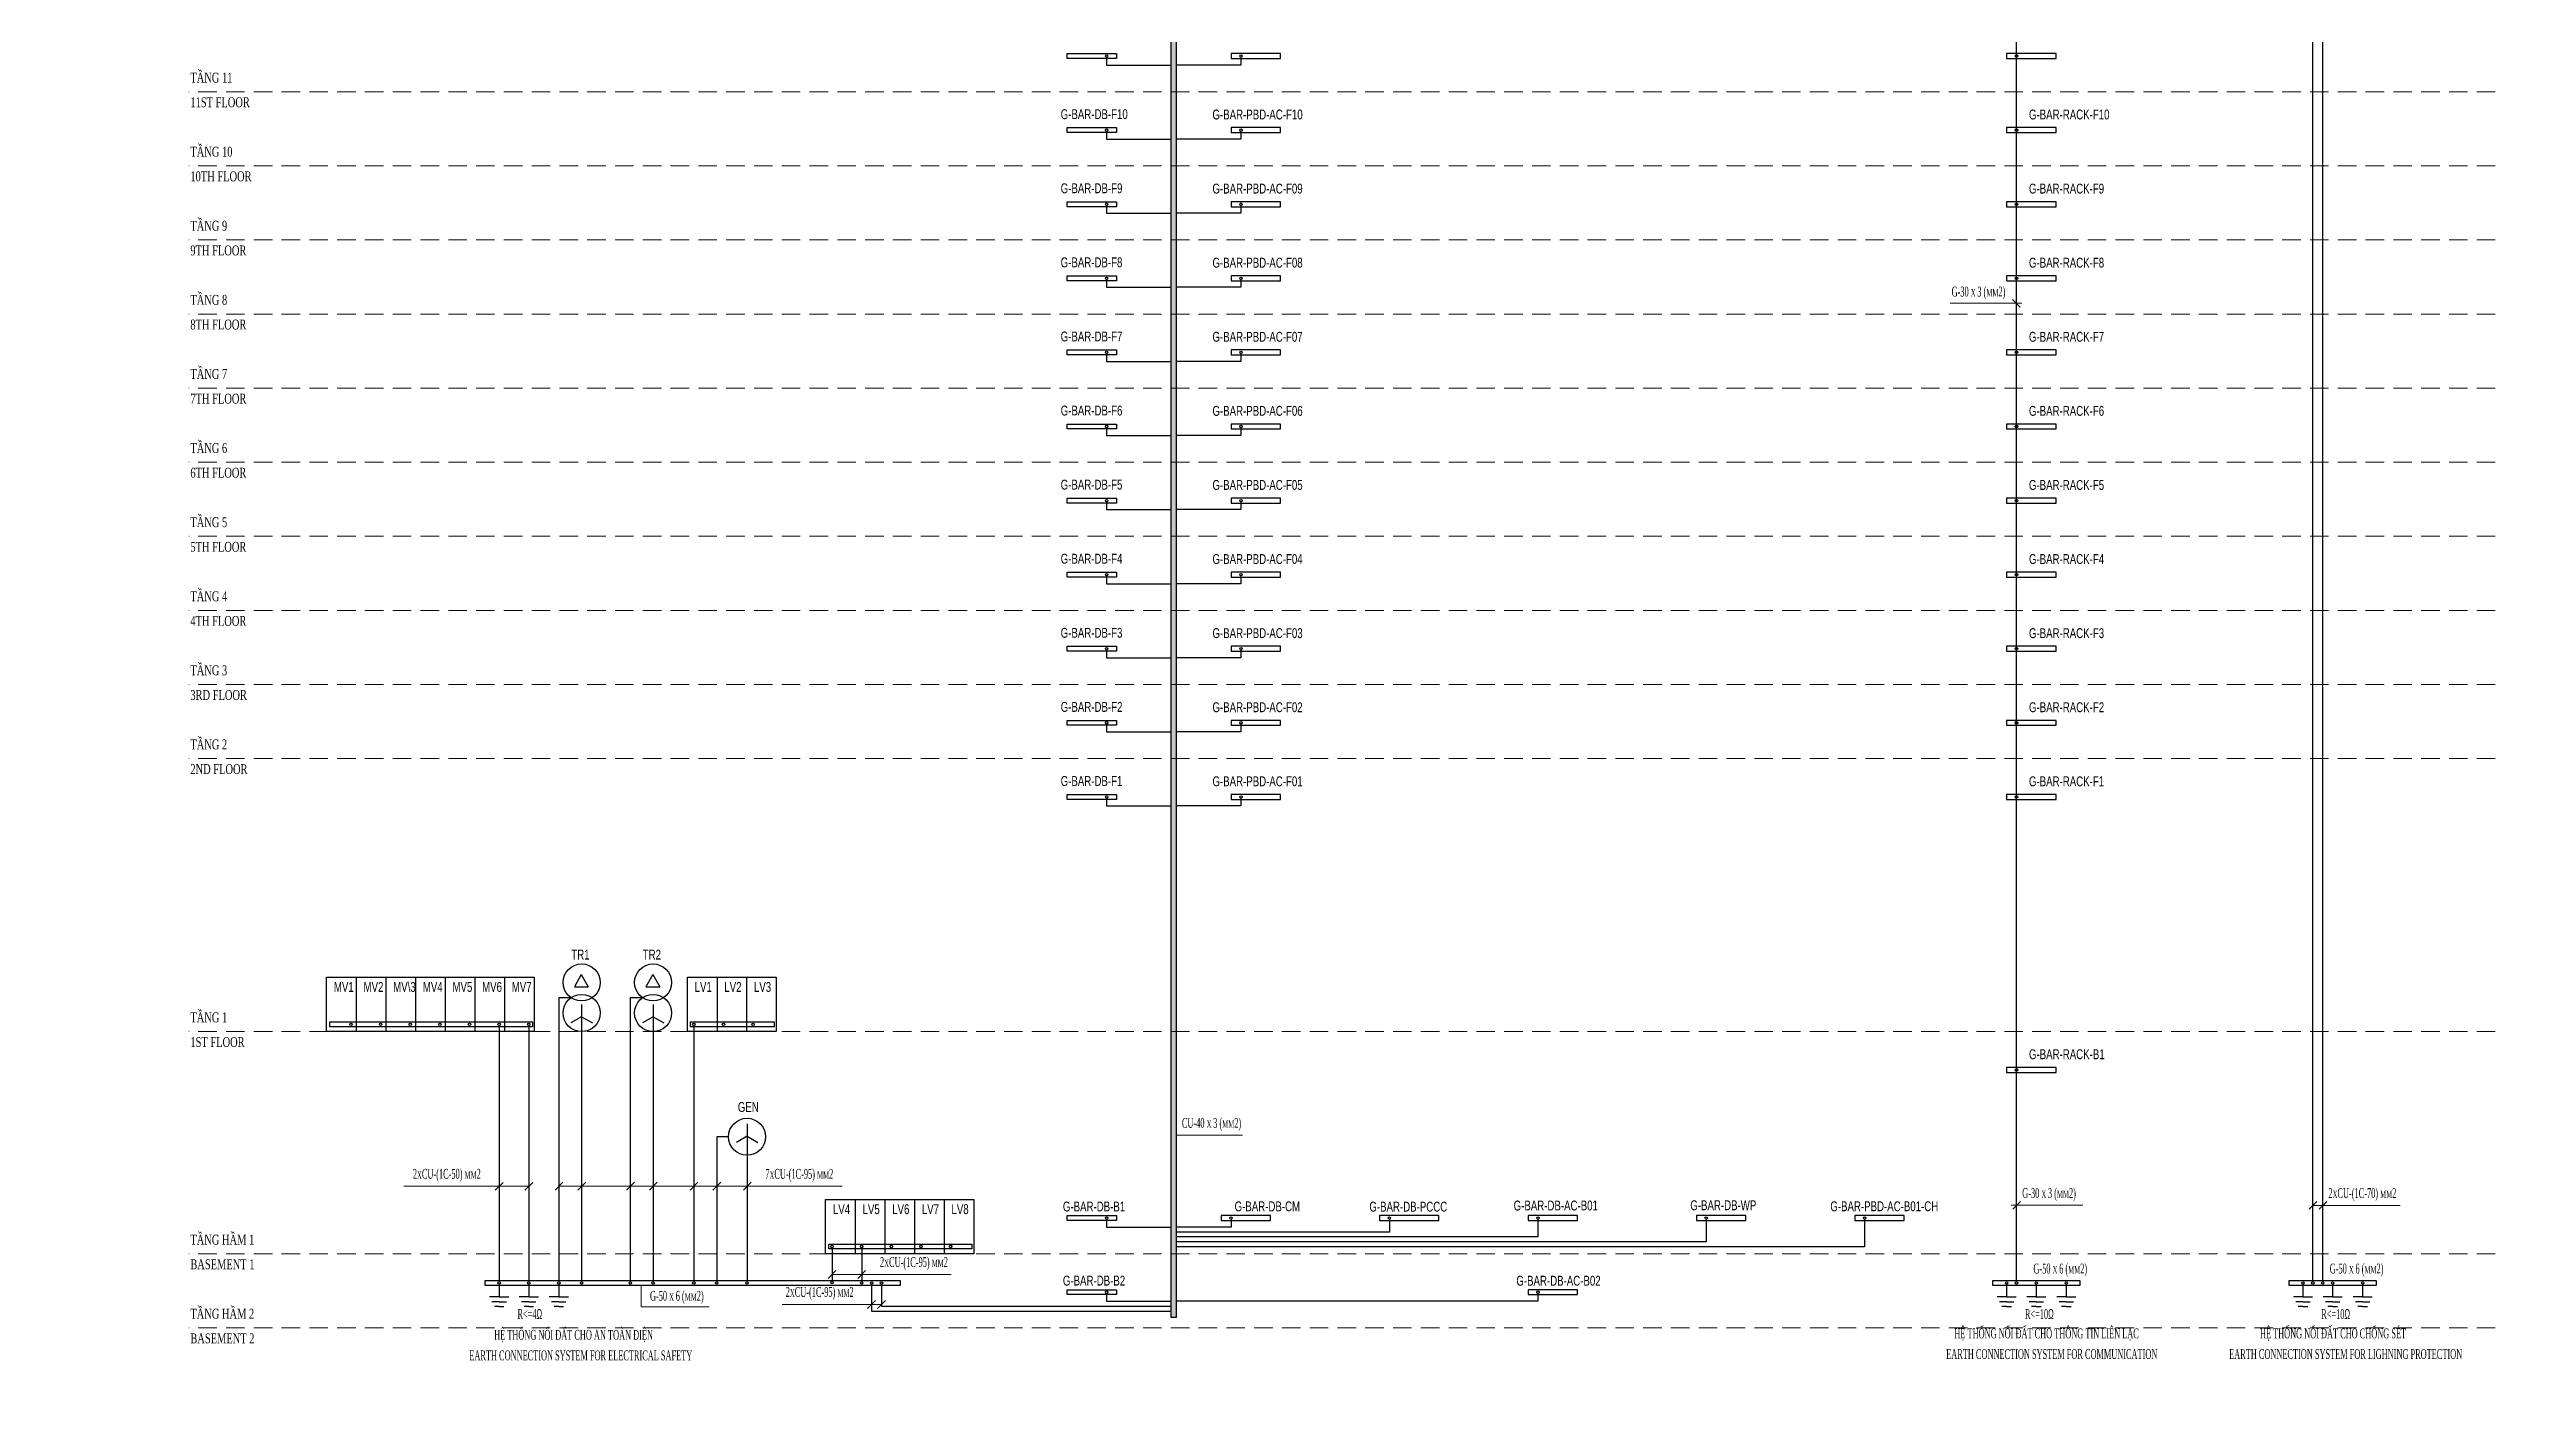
# Model space of a CAD drawing. Extents: x -5343388 to 7033982, y -486386 to 188356.
# Drawn here: x 1074117 to 1174399, y -278190 to -224137 of the extents above; entities that cross this region are included whole.
import ezdxf

# ---------------------------------------------------------------- set-up
doc = ezdxf.new("R2010")
doc.units = 0
doc.header["$MEASUREMENT"] = 0
doc.linetypes.add('DASHED', pattern=[0.75, 0.5, -0.25])
doc.layers.add('text', color=2, linetype='Continuous')
doc.layers.add('wire', color=3, linetype='Continuous')
doc.layers.add('Wire Hatch', color=7, linetype='Continuous', lineweight=15)
doc.styles.add('NKB1', font='vntimeh.shx', dxfattribs={"width": 0.7, "height": 400})
doc.styles.add('NKB2', font='', dxfattribs={"width": 0.7, "height": 400})
doc.styles.get('NKB2').set_extended_font_data('.VnArialH')

msp = doc.modelspace()

# ---------------------------------------------------------------- hatches: boundary and pattern name
at = {"layer": 'wire'}
msp.add_hatch(color=256, dxfattribs=at).paths.add_polyline_path([(1119731.81151, -178730.36265), (1119531.81151, -178730.36265), (1119531.81151, -275481.203), (1119731.81151, -275481.203)])

# ---------------------------------------------------------------- linework, layer by layer
for p, q in [((1153752.39162, -274030.32898), (1153752.39162, -179471.41516)), ((1085333.56022, -261698.38778), (1093733.56022, -261698.38778)), ((1095647.08161, -261588.27923), (1095367.57311, -262088.27923)), ((1095647.08161, -261588.27923), (1095926.59011, -262088.27923)), ((1098539.54161, -261588.27923), (1098260.03312, -262088.27923)), ((1098539.54161, -261588.27923), (1098819.05011, -262088.27923)), ((1099940.3227, -261698.38778), (1103540.3227, -261698.38778)), ((1095367.57311, -262088.27923), (1095926.59011, -262088.27923)), ((1098260.03312, -262088.27923), (1098819.05011, -262088.27923)), ((1095660.41965, -263302.62838), (1095227.40695, -263552.62838)), ((1095660.41965, -262802.62838), (1095660.41965, -263302.62838)), ((1095660.41965, -263302.62838), (1096093.43236, -263552.62838)), ((1098552.87966, -263302.62838), (1098119.86696, -263552.62838)), ((1098552.87966, -262802.62838), (1098552.87966, -263302.62838)), ((1098552.87966, -263302.62838), (1098985.89236, -263552.62838)), ((1102355.92688, -267639.9284), (1102355.92688, -268139.9284)), ((1102355.92688, -268139.9284), (1101922.91417, -268389.9284)), ((1102355.92688, -268139.9284), (1102788.93958, -268389.9284)), ((1105536.63823, -270698.38778), (1111536.63823, -270698.38778))]:
    msp.add_line(p, q, dxfattribs=at)
for points in [[(1165749.44401, -274030.32859), (1165749.44401, -173184.79615)], [(1166149.44401, -274030.32859), (1166149.44401, -176024.4515), (1165749.44401, -174825.37358)], [(1117312.67809, -224500.86547), (1115312.67809, -224500.86547), (1115312.67809, -224300.86547), (1117312.67809, -224300.86547), (1117312.67809, -224500.86547)], [(1116912.67809, -224450.86547), (1116912.67809, -224765.39719), (1119531.81151, -224765.39719)], [(1122350.94494, -224450.86547), (1122350.94494, -224765.39719), (1119731.81151, -224765.39719)], [(1121950.94494, -224500.86547), (1123950.94494, -224500.86547), (1123950.94494, -224300.86547), (1121950.94494, -224300.86547), (1121950.94494, -224500.86547)], [(1153352.39162, -224500.86547), (1155352.39162, -224500.86547), (1155352.39162, -224300.86547), (1153352.39162, -224300.86547), (1153352.39162, -224500.86547)], [(1117312.67809, -227500.86547), (1115312.67809, -227500.86547), (1115312.67809, -227300.86547), (1117312.67809, -227300.86547), (1117312.67809, -227500.86547)], [(1116912.67809, -227450.86547), (1116912.67809, -227765.39719), (1119531.81151, -227765.39719)], [(1122350.94494, -227450.86547), (1122350.94494, -227765.39719), (1119731.81151, -227765.39719)], [(1121950.94494, -227500.86547), (1123950.94494, -227500.86547), (1123950.94494, -227300.86547), (1121950.94494, -227300.86547), (1121950.94494, -227500.86547)], [(1153352.39162, -227500.86547), (1155352.39162, -227500.86547), (1155352.39162, -227300.86547), (1153352.39162, -227300.86547), (1153352.39162, -227500.86547)], [(1117312.67809, -230500.86547), (1115312.67809, -230500.86547), (1115312.67809, -230300.86547), (1117312.67809, -230300.86547), (1117312.67809, -230500.86547)], [(1116912.67809, -230450.86547), (1116912.67809, -230765.39719), (1119531.81151, -230765.39719)], [(1122350.94494, -230450.86547), (1122350.94494, -230765.39719), (1119731.81151, -230765.39719)], [(1121950.94494, -230500.86547), (1123950.94494, -230500.86547), (1123950.94494, -230300.86547), (1121950.94494, -230300.86547), (1121950.94494, -230500.86547)], [(1153352.39162, -230500.86547), (1155352.39162, -230500.86547), (1155352.39162, -230300.86547), (1153352.39162, -230300.86547), (1153352.39162, -230500.86547)], [(1117312.67809, -233500.86547), (1115312.67809, -233500.86547), (1115312.67809, -233300.86547), (1117312.67809, -233300.86547), (1117312.67809, -233500.86547)], [(1116912.67809, -233450.86547), (1116912.67809, -233765.39719), (1119531.81151, -233765.39719)], [(1122350.94494, -233450.86547), (1122350.94494, -233765.39719), (1119731.81151, -233765.39719)], [(1121950.94494, -233500.86547), (1123950.94494, -233500.86547), (1123950.94494, -233300.86547), (1121950.94494, -233300.86547), (1121950.94494, -233500.86547)], [(1153352.39162, -233500.86547), (1155352.39162, -233500.86547), (1155352.39162, -233300.86547), (1153352.39162, -233300.86547), (1153352.39162, -233500.86547)], [(1117312.67809, -236500.86547), (1115312.67809, -236500.86547), (1115312.67809, -236300.86547), (1117312.67809, -236300.86547), (1117312.67809, -236500.86547)], [(1116912.67809, -236450.86547), (1116912.67809, -236765.39719), (1119531.81151, -236765.39719)], [(1122350.94494, -236450.86547), (1122350.94494, -236765.39719), (1119731.81151, -236765.39719)], [(1121950.94494, -236500.86547), (1123950.94494, -236500.86547), (1123950.94494, -236300.86547), (1121950.94494, -236300.86547), (1121950.94494, -236500.86547)], [(1153352.39162, -236500.86547), (1155352.39162, -236500.86547), (1155352.39162, -236300.86547), (1153352.39162, -236300.86547), (1153352.39162, -236500.86547)], [(1117312.67809, -239500.86547), (1115312.67809, -239500.86547), (1115312.67809, -239300.86547), (1117312.67809, -239300.86547), (1117312.67809, -239500.86547)], [(1116912.67809, -239450.86547), (1116912.67809, -239765.39719), (1119531.81151, -239765.39719)], [(1122350.94494, -239450.86547), (1122350.94494, -239765.39719), (1119731.81151, -239765.39719)], [(1121950.94494, -239500.86547), (1123950.94494, -239500.86547), (1123950.94494, -239300.86547), (1121950.94494, -239300.86547), (1121950.94494, -239500.86547)], [(1153352.39162, -239500.86547), (1155352.39162, -239500.86547), (1155352.39162, -239300.86547), (1153352.39162, -239300.86547), (1153352.39162, -239500.86547)], [(1117312.67809, -242500.86547), (1115312.67809, -242500.86547), (1115312.67809, -242300.86547), (1117312.67809, -242300.86547), (1117312.67809, -242500.86547)], [(1116912.67809, -242450.86547), (1116912.67809, -242765.39719), (1119531.81151, -242765.39719)], [(1122350.94494, -242450.86547), (1122350.94494, -242765.39719), (1119731.81151, -242765.39719)], [(1121950.94494, -242500.86547), (1123950.94494, -242500.86547), (1123950.94494, -242300.86547), (1121950.94494, -242300.86547), (1121950.94494, -242500.86547)], [(1153352.39162, -242500.86547), (1155352.39162, -242500.86547), (1155352.39162, -242300.86547), (1153352.39162, -242300.86547), (1153352.39162, -242500.86547)], [(1117312.67809, -245500.86547), (1115312.67809, -245500.86547), (1115312.67809, -245300.86547), (1117312.67809, -245300.86547), (1117312.67809, -245500.86547)], [(1116912.67809, -245450.86547), (1116912.67809, -245765.39719), (1119531.81151, -245765.39719)], [(1122350.94494, -245450.86547), (1122350.94494, -245765.39719), (1119731.81151, -245765.39719)], [(1121950.94494, -245500.86547), (1123950.94494, -245500.86547), (1123950.94494, -245300.86547), (1121950.94494, -245300.86547), (1121950.94494, -245500.86547)], [(1153352.39162, -245500.86547), (1155352.39162, -245500.86547), (1155352.39162, -245300.86547), (1153352.39162, -245300.86547), (1153352.39162, -245500.86547)], [(1117312.67809, -248500.86547), (1115312.67809, -248500.86547), (1115312.67809, -248300.86547), (1117312.67809, -248300.86547), (1117312.67809, -248500.86547)], [(1116912.67809, -248450.86547), (1116912.67809, -248765.39719), (1119531.81151, -248765.39719)], [(1122350.94494, -248450.86547), (1122350.94494, -248765.39719), (1119731.81151, -248765.39719)], [(1121950.94494, -248500.86547), (1123950.94494, -248500.86547), (1123950.94494, -248300.86547), (1121950.94494, -248300.86547), (1121950.94494, -248500.86547)], [(1153352.39162, -248500.86547), (1155352.39162, -248500.86547), (1155352.39162, -248300.86547), (1153352.39162, -248300.86547), (1153352.39162, -248500.86547)], [(1117312.67809, -251500.86547), (1115312.67809, -251500.86547), (1115312.67809, -251300.86547), (1117312.67809, -251300.86547), (1117312.67809, -251500.86547)], [(1116912.67809, -251450.86547), (1116912.67809, -251765.39719), (1119531.81151, -251765.39719)], [(1122350.94494, -251450.86547), (1122350.94494, -251765.39719), (1119731.81151, -251765.39719)], [(1121950.94494, -251500.86547), (1123950.94494, -251500.86547), (1123950.94494, -251300.86547), (1121950.94494, -251300.86547), (1121950.94494, -251500.86547)], [(1153352.39162, -251500.86547), (1155352.39162, -251500.86547), (1155352.39162, -251300.86547), (1153352.39162, -251300.86547), (1153352.39162, -251500.86547)], [(1117312.67809, -254500.86547), (1115312.67809, -254500.86547), (1115312.67809, -254300.86547), (1117312.67809, -254300.86547), (1117312.67809, -254500.86547)], [(1116912.67809, -254450.86547), (1116912.67809, -254765.39719), (1119531.81151, -254765.39719)], [(1122350.94494, -254450.86547), (1122350.94494, -254765.39719), (1119731.81151, -254765.39719)], [(1121950.94494, -254500.86547), (1123950.94494, -254500.86547), (1123950.94494, -254300.86547), (1121950.94494, -254300.86547), (1121950.94494, -254500.86547)], [(1153352.39162, -254500.86547), (1155352.39162, -254500.86547), (1155352.39162, -254300.86547), (1153352.39162, -254300.86547), (1153352.39162, -254500.86547)], [(1086533.56022, -261698.38778), (1086533.56022, -263898.38778)], [(1087733.56022, -261698.38778), (1087733.56022, -263898.38778)], [(1088933.56022, -261698.38778), (1088933.56022, -263898.38778)], [(1090133.56022, -261698.38778), (1090133.56022, -263898.38778)], [(1091333.56022, -261698.38778), (1091333.56022, -263898.38778)], [(1092533.56022, -261698.38778), (1092533.56022, -263898.38778)], [(1093733.56022, -261698.38778), (1093733.56022, -263898.38778)], [(1093733.56022, -261698.38778), (1093733.56022, -263898.38778)], [(1101140.3227, -261698.38778), (1101140.3227, -263898.38778)], [(1102340.3227, -261698.38778), (1102340.3227, -263898.38778)], [(1103540.3227, -261698.38778), (1103540.3227, -263898.38778)], [(1103540.3227, -261698.38778), (1103540.3227, -263898.38778)], [(1103540.3227, -261698.38778), (1103540.3227, -263898.38778)], [(1095235.38667, -262530.45011), (1094735.38667, -262530.45011), (1094735.38667, -274030.32859)], [(1098127.84668, -262530.45011), (1097627.84668, -262530.45011), (1097627.84668, -274030.32859)], [(1093664.28397, -263704.93158), (1085458.91526, -263704.93158), (1085458.91526, -263504.93158), (1093664.28397, -263504.93158), (1093664.28397, -263704.93158)], [(1092320.17942, -263654.93158), (1092320.17942, -274030.32859)], [(1093520.17942, -263654.93158), (1093520.17942, -274030.32859)], [(1095660.41965, -263302.62838), (1095660.41965, -274030.32859)], [(1098552.87966, -263302.62838), (1098552.87966, -274030.32859)], [(1103454.77294, -263704.93158), (1100065.67774, -263704.93158), (1100065.67774, -263504.93158), (1103454.77294, -263504.93158), (1103454.77294, -263704.93158)], [(1100202.15353, -263654.93158), (1100202.15353, -274030.32859)], [(1153352.39162, -265552.54693), (1155352.39162, -265552.54693), (1155352.39162, -265352.54693), (1153352.39162, -265352.54693), (1153352.39162, -265552.54693)], [(1101605.92688, -268161.30832), (1101127.49205, -268161.30832), (1101127.49205, -274030.33059)], [(1102355.92688, -268139.9284), (1102355.92688, -274030.33059)], [(1106736.63823, -270698.38778), (1106736.63823, -272898.38778)], [(1107936.63823, -270698.38778), (1107936.63823, -272898.38778)], [(1109136.63823, -270698.38778), (1109136.63823, -272898.38778)], [(1110336.63823, -270698.38778), (1110336.63823, -272898.38778)], [(1111536.63823, -270698.38778), (1111536.63823, -272898.38778)], [(1111536.63823, -270698.38778), (1111536.63823, -272898.38778)], [(1111536.63823, -270698.38778), (1111536.63823, -272898.38778)], [(1111536.63823, -270698.38778), (1111536.63823, -272898.38778)], [(1117312.67809, -271552.54693), (1115312.67809, -271552.54693), (1115312.67809, -271352.54693), (1117312.67809, -271352.54693), (1117312.67809, -271552.54693)], [(1116912.67809, -271502.54693), (1116912.67809, -271817.07865), (1119531.81151, -271817.07865)], [(1128363.90847, -271502.54693), (1128363.90847, -272017.07865), (1119731.81151, -272017.07865)], [(1134376.872, -271502.54693), (1134376.872, -272217.07865), (1119731.81151, -272217.07865)], [(1141189.83554, -271502.54693), (1141189.83554, -272417.07865), (1119731.81151, -272417.07865)], [(1147602.79907, -271502.54693), (1147602.79907, -272617.07865), (1119731.81151, -272617.07865)], [(1121950.94494, -271502.54693), (1121950.94494, -271817.07865), (1119731.81151, -271817.07865)], [(1121550.94494, -271552.54693), (1123550.94494, -271552.54693), (1123550.94494, -271352.54693), (1121550.94494, -271352.54693), (1121550.94494, -271552.54693)], [(1127963.90847, -271552.54693), (1130363.90847, -271552.54693), (1130363.90847, -271352.54693), (1127963.90847, -271352.54693), (1127963.90847, -271552.54693)], [(1133976.872, -271552.54693), (1135976.872, -271552.54693), (1135976.872, -271352.54693), (1133976.872, -271352.54693), (1133976.872, -271552.54693)], [(1140789.83554, -271552.54693), (1142789.83554, -271552.54693), (1142789.83554, -271352.54693), (1140789.83554, -271352.54693), (1140789.83554, -271552.54693)], [(1147202.79907, -271552.54693), (1149202.79907, -271552.54693), (1149202.79907, -271352.54693), (1147202.79907, -271352.54693), (1147202.79907, -271552.54693)], [(1111451.08847, -272704.93158), (1105661.99327, -272704.93158), (1105661.99327, -272504.93158), (1111451.08847, -272504.93158), (1111451.08847, -272704.93158)], [(1105798.46906, -272654.93158), (1105798.46906, -274018.76107)], [(1106998.46906, -272654.93158), (1106998.46906, -274030.32859)], [(1108561.89265, -274180.32859), (1091757.56572, -274180.32859), (1091757.56572, -273980.32859), (1108561.89265, -273980.32859), (1108561.89265, -274180.32859)], [(1092320.17942, -274638.72357), (1091932.33855, -274638.72357)], [(1092320.17942, -274638.72357), (1091932.33855, -274638.72357)], [(1092320.17942, -274130.32859), (1092320.17942, -274638.72357)], [(1092320.17942, -274638.72357), (1092708.02029, -274638.72357)], [(1092320.17942, -274638.72357), (1092708.02029, -274638.72357)], [(1093520.17942, -274638.72357), (1093132.33855, -274638.72357)], [(1093520.17942, -274638.72357), (1093132.33855, -274638.72357)], [(1093520.17942, -274130.32859), (1093520.17942, -274638.72357)], [(1093520.17942, -274638.72357), (1093908.02029, -274638.72357)], [(1093520.17942, -274638.72357), (1093908.02029, -274638.72357)], [(1094735.38667, -274638.72357), (1094347.5458, -274638.72357)], [(1094735.38667, -274638.72357), (1094347.5458, -274638.72357)], [(1094735.38667, -274130.32859), (1094735.38667, -274638.72357)], [(1094735.38667, -274638.72357), (1095123.22754, -274638.72357)], [(1094735.38667, -274638.72357), (1095123.22754, -274638.72357)], [(1107398.46906, -274130.32859), (1107398.46906, -275217.07865), (1119531.81151, -275217.07865)], [(1107798.46906, -274130.32859), (1107798.46906, -275017.07865), (1119531.81151, -275017.07865)], [(1117312.67809, -274552.54693), (1115312.67809, -274552.54693), (1115312.67809, -274352.54693), (1117312.67809, -274352.54693), (1117312.67809, -274552.54693)], [(1116912.67809, -274502.54693), (1116912.67809, -274817.07865), (1119531.81151, -274817.07865)], [(1134376.872, -274502.54693), (1134376.872, -274817.07865), (1119731.81151, -274817.07865)], [(1133976.872, -274552.54693), (1135976.872, -274552.54693), (1135976.872, -274352.54693), (1133976.872, -274352.54693), (1133976.872, -274552.54693)], [(1156321.06846, -274180.32859), (1152789.97586, -274180.32859), (1152789.97586, -273980.32859), (1156321.06846, -273980.32859), (1156321.06846, -274180.32859)], [(1153352.58956, -274638.72357), (1152964.74869, -274638.72357)], [(1153352.58956, -274638.72357), (1152964.74869, -274638.72357)], [(1153352.58956, -274130.32859), (1153352.58956, -274638.72357)], [(1153352.58956, -274638.72357), (1153740.43043, -274638.72357)], [(1153352.58956, -274638.72357), (1153740.43043, -274638.72357)], [(1154552.58956, -274638.72357), (1154164.74869, -274638.72357)], [(1154552.58956, -274638.72357), (1154164.74869, -274638.72357)], [(1154552.58956, -274130.32859), (1154552.58956, -274638.72357)], [(1154552.58956, -274638.72357), (1154940.43043, -274638.72357)], [(1154552.58956, -274638.72357), (1154940.43043, -274638.72357)], [(1155767.79681, -274638.72357), (1155379.95594, -274638.72357)], [(1155767.79681, -274638.72357), (1155379.95594, -274638.72357)], [(1155767.79681, -274130.32859), (1155767.79681, -274638.72357)], [(1155767.79681, -274638.72357), (1156155.63768, -274638.72357)], [(1155767.79681, -274638.72357), (1156155.63768, -274638.72357)], [(1168317.9229, -274180.32859), (1164786.83031, -274180.32859), (1164786.83031, -273980.32859), (1168317.9229, -273980.32859), (1168317.9229, -274180.32859)], [(1165349.44401, -274638.72357), (1164961.60314, -274638.72357)], [(1165349.44401, -274638.72357), (1164961.60314, -274638.72357)], [(1165349.44401, -274130.32859), (1165349.44401, -274638.72357)], [(1165349.44401, -274638.72357), (1165737.28488, -274638.72357)], [(1165349.44401, -274638.72357), (1165737.28488, -274638.72357)], [(1166549.44401, -274638.72357), (1166161.60314, -274638.72357)], [(1166549.44401, -274638.72357), (1166161.60314, -274638.72357)], [(1166549.44401, -274130.32859), (1166549.44401, -274638.72357)], [(1166549.44401, -274638.72357), (1166937.28488, -274638.72357)], [(1166549.44401, -274638.72357), (1166937.28488, -274638.72357)], [(1167764.65126, -274638.72357), (1167376.81039, -274638.72357)], [(1167764.65126, -274638.72357), (1167376.81039, -274638.72357)], [(1167764.65126, -274130.32859), (1167764.65126, -274638.72357)], [(1167764.65126, -274638.72357), (1168152.49213, -274638.72357)], [(1167764.65126, -274638.72357), (1168152.49213, -274638.72357)], [(1092320.17942, -274838.72357), (1092029.29877, -274838.72357)], [(1092320.17942, -274838.72357), (1092029.29877, -274838.72357)], [(1092320.17942, -275038.72357), (1092126.25899, -275038.72357)], [(1092320.17942, -275038.72357), (1092126.25899, -275038.72357)], [(1092320.17942, -274838.72357), (1092611.06007, -274838.72357)], [(1092320.17942, -274838.72357), (1092611.06007, -274838.72357)], [(1092320.17942, -275038.72357), (1092514.09986, -275038.72357)], [(1092320.17942, -275038.72357), (1092514.09986, -275038.72357)], [(1093520.17942, -274838.72357), (1093229.29877, -274838.72357)], [(1093520.17942, -274838.72357), (1093229.29877, -274838.72357)], [(1093520.17942, -275038.72357), (1093326.25899, -275038.72357)], [(1093520.17942, -275038.72357), (1093326.25899, -275038.72357)], [(1093520.17942, -274838.72357), (1093811.06007, -274838.72357)], [(1093520.17942, -274838.72357), (1093811.06007, -274838.72357)], [(1093520.17942, -275038.72357), (1093714.09986, -275038.72357)], [(1093520.17942, -275038.72357), (1093714.09986, -275038.72357)], [(1094735.38667, -274838.72357), (1094444.50602, -274838.72357)], [(1094735.38667, -274838.72357), (1094444.50602, -274838.72357)], [(1094735.38667, -275038.72357), (1094541.46624, -275038.72357)], [(1094735.38667, -275038.72357), (1094541.46624, -275038.72357)], [(1094735.38667, -274838.72357), (1095026.26733, -274838.72357)], [(1094735.38667, -274838.72357), (1095026.26733, -274838.72357)], [(1094735.38667, -275038.72357), (1094929.30711, -275038.72357)], [(1094735.38667, -275038.72357), (1094929.30711, -275038.72357)], [(1153352.58956, -274838.72357), (1153061.70891, -274838.72357)], [(1153352.58956, -274838.72357), (1153061.70891, -274838.72357)], [(1153352.58956, -275038.72357), (1153158.66913, -275038.72357)], [(1153352.58956, -275038.72357), (1153158.66913, -275038.72357)], [(1153352.58956, -274838.72357), (1153643.47022, -274838.72357)], [(1153352.58956, -274838.72357), (1153643.47022, -274838.72357)], [(1153352.58956, -275038.72357), (1153546.51, -275038.72357)], [(1153352.58956, -275038.72357), (1153546.51, -275038.72357)], [(1154552.58956, -274838.72357), (1154261.70891, -274838.72357)], [(1154552.58956, -274838.72357), (1154261.70891, -274838.72357)], [(1154552.58956, -275038.72357), (1154358.66913, -275038.72357)], [(1154552.58956, -275038.72357), (1154358.66913, -275038.72357)], [(1154552.58956, -274838.72357), (1154843.47022, -274838.72357)], [(1154552.58956, -274838.72357), (1154843.47022, -274838.72357)], [(1154552.58956, -275038.72357), (1154746.51, -275038.72357)], [(1154552.58956, -275038.72357), (1154746.51, -275038.72357)], [(1155767.79681, -274838.72357), (1155476.91616, -274838.72357)], [(1155767.79681, -274838.72357), (1155476.91616, -274838.72357)], [(1155767.79681, -275038.72357), (1155573.87638, -275038.72357)], [(1155767.79681, -275038.72357), (1155573.87638, -275038.72357)], [(1155767.79681, -274838.72357), (1156058.67747, -274838.72357)], [(1155767.79681, -274838.72357), (1156058.67747, -274838.72357)], [(1155767.79681, -275038.72357), (1155961.71725, -275038.72357)], [(1155767.79681, -275038.72357), (1155961.71725, -275038.72357)], [(1165349.44401, -274838.72357), (1165058.56336, -274838.72357)], [(1165349.44401, -274838.72357), (1165058.56336, -274838.72357)], [(1165349.44401, -275038.72357), (1165155.52358, -275038.72357)], [(1165349.44401, -275038.72357), (1165155.52358, -275038.72357)], [(1165349.44401, -274838.72357), (1165640.32466, -274838.72357)], [(1165349.44401, -274838.72357), (1165640.32466, -274838.72357)], [(1165349.44401, -275038.72357), (1165543.36445, -275038.72357)], [(1165349.44401, -275038.72357), (1165543.36445, -275038.72357)], [(1166549.44401, -274838.72357), (1166258.56336, -274838.72357)], [(1166549.44401, -274838.72357), (1166258.56336, -274838.72357)], [(1166549.44401, -275038.72357), (1166355.52358, -275038.72357)], [(1166549.44401, -275038.72357), (1166355.52358, -275038.72357)], [(1166549.44401, -274838.72357), (1166840.32466, -274838.72357)], [(1166549.44401, -274838.72357), (1166840.32466, -274838.72357)], [(1166549.44401, -275038.72357), (1166743.36445, -275038.72357)], [(1166549.44401, -275038.72357), (1166743.36445, -275038.72357)], [(1167764.65126, -274838.72357), (1167473.77061, -274838.72357)], [(1167764.65126, -274838.72357), (1167473.77061, -274838.72357)], [(1167764.65126, -275038.72357), (1167570.73083, -275038.72357)], [(1167764.65126, -275038.72357), (1167570.73083, -275038.72357)], [(1167764.65126, -274838.72357), (1168055.53192, -274838.72357)], [(1167764.65126, -274838.72357), (1168055.53192, -274838.72357)], [(1167764.65126, -275038.72357), (1167958.5717, -275038.72357)], [(1167764.65126, -275038.72357), (1167958.5717, -275038.72357)]]:
    msp.add_lwpolyline(points, dxfattribs=at)
for points in [[(1119531.81151, -178730.36265), (1119731.81151, -178730.36265), (1119731.81151, -275481.203), (1119531.81151, -275481.203)], [(1085333.56022, -261698.38778), (1093733.56022, -261698.38778), (1093733.56022, -263898.38778), (1085333.56022, -263898.38778)], [(1099940.3227, -261698.38778), (1103540.3227, -261698.38778), (1103540.3227, -263898.38778), (1099940.3227, -263898.38778)], [(1105536.63823, -270698.38778), (1111536.63823, -270698.38778), (1111536.63823, -272898.38778), (1105536.63823, -272898.38778)]]:
    msp.add_lwpolyline(points, close=True, dxfattribs=at)
for centre, radius in [((1116912.67809, -224400.86547), 50), ((1122350.94494, -224400.86547), 50), ((1153752.39162, -224400.86547), 50), ((1116912.67809, -227400.86547), 50), ((1122350.94494, -227400.86547), 50), ((1153752.39162, -227400.86547), 50), ((1116912.67809, -230400.86547), 50), ((1122350.94494, -230400.86547), 50), ((1153752.39162, -230400.86547), 50), ((1116912.67809, -233400.86547), 50), ((1122350.94494, -233400.86547), 50), ((1153752.39162, -233400.86547), 50), ((1116912.67809, -236400.86547), 50), ((1122350.94494, -236400.86547), 50), ((1153752.39162, -236400.86547), 50), ((1116912.67809, -239400.86547), 50), ((1122350.94494, -239400.86547), 50), ((1153752.39162, -239400.86547), 50), ((1116912.67809, -242400.86547), 50), ((1122350.94494, -242400.86547), 50), ((1153752.39162, -242400.86547), 50), ((1116912.67809, -245400.86547), 50), ((1122350.94494, -245400.86547), 50), ((1153752.39162, -245400.86547), 50), ((1116912.67809, -248400.86547), 50), ((1122350.94494, -248400.86547), 50), ((1153752.39162, -248400.86547), 50), ((1116912.67809, -251400.86547), 50), ((1122350.94494, -251400.86547), 50), ((1153752.39162, -251400.86547), 50), ((1116912.67809, -254400.86547), 50), ((1122350.94494, -254400.86547), 50), ((1153752.39162, -254400.86547), 50), ((1095660.41965, -261912.51244), 750), ((1098552.87966, -261912.51244), 750), ((1095660.41965, -263148.38778), 750), ((1098552.87966, -263148.38778), 750), ((1086320.17942, -263604.93158), 50), ((1086320.17942, -263604.93158), 50), ((1087520.17942, -263604.93158), 50), ((1087520.17942, -263604.93158), 50), ((1088720.17942, -263604.93158), 50), ((1089920.17942, -263604.93158), 50), ((1091120.17942, -263604.93158), 50), ((1092320.17942, -263604.93158), 50), ((1093520.17942, -263604.93158), 50), ((1100202.15353, -263604.93158), 50), ((1100202.15353, -263604.93158), 50), ((1101402.15353, -263604.93158), 50), ((1101402.15353, -263604.93158), 50), ((1102602.15353, -263604.93158), 50), ((1153752.39162, -265452.54693), 50), ((1102355.92688, -268161.30832), 750), ((1116912.67809, -271452.54693), 50), ((1121950.94494, -271452.54693), 50), ((1128363.90847, -271452.54693), 50), ((1134376.872, -271452.54693), 50), ((1141189.83554, -271452.54693), 50), ((1147602.79907, -271452.54693), 50), ((1105798.46906, -272604.93158), 50), ((1105798.46906, -272604.93158), 50), ((1106998.46906, -272604.93158), 50), ((1106998.46906, -272604.93158), 50), ((1108198.46906, -272604.93158), 50), ((1109398.46906, -272604.93158), 50), ((1110598.46906, -272604.93158), 50), ((1092320.17942, -274080.32859), 50), ((1093520.17942, -274080.32859), 50), ((1094735.38667, -274080.32859), 50), ((1095660.41965, -274080.32859), 50), ((1097627.84668, -274080.32859), 50), ((1098552.87966, -274080.32859), 50), ((1100202.15353, -274080.32859), 50), ((1101127.04529, -274080.32859), 50), ((1102355.48012, -274080.32859), 50), ((1105798.46906, -274068.76107), 50), ((1106998.46906, -274080.32859), 50), ((1107398.46906, -274080.32859), 50), ((1107798.46906, -274080.32859), 50), ((1116912.67809, -274452.54693), 50), ((1134376.872, -274452.54693), 50), ((1153352.58956, -274080.32859), 50), ((1153752.58956, -274080.32859), 50), ((1154552.58956, -274080.32859), 50), ((1155767.79681, -274080.32859), 50), ((1165349.44401, -274080.32859), 50), ((1165749.44401, -274080.32859), 50), ((1166149.44401, -274080.32859), 50), ((1166549.44401, -274080.32859), 50), ((1167764.65126, -274080.32859), 50)]:
    msp.add_circle(centre, radius, dxfattribs=at)
at = {"layer": 'Wire Hatch', "linetype": 'DASHED', "ltscale": 1500}
for points in [[(1173138.34097, -225846.70633), (1079756.86654, -225846.70633)], [(1173138.34097, -228846.70633), (1079756.86654, -228846.70633)], [(1173138.34097, -231846.70633), (1079756.86654, -231846.70633)], [(1173138.34097, -234846.70633), (1079756.86654, -234846.70633)], [(1173138.34097, -237846.70633), (1079756.86654, -237846.70633)], [(1173138.34097, -240846.70633), (1079756.86654, -240846.70633)], [(1173138.34097, -243846.70633), (1079756.86654, -243846.70633)], [(1173138.34097, -246846.70633), (1079756.86654, -246846.70633)], [(1173138.34097, -249846.70633), (1079756.86654, -249846.70633)], [(1173138.34097, -252846.70633), (1079756.86654, -252846.70633)], [(1173138.34097, -263898.38778), (1079756.86654, -263898.38778)], [(1173138.34097, -272898.38778), (1079756.86654, -272898.38778)], [(1173138.34097, -275898.38778), (1079756.86654, -275898.38778)]]:
    msp.add_lwpolyline(points, dxfattribs=at)
at = {"layer": 'Wire Hatch', "linetype": 'Continuous', "ltscale": 1500}
for points in [[(1151062.68674, -234411.39475), (1153967.90672, -234411.39475)], [(1153902.0941, -234570.28047), (1153584.32266, -234252.50903)], [(1122421.5164, -268094.82321), (1119731.81151, -268094.82321)], [(1088461.64916, -270167.2909), (1093520.17942, -270167.2909)], [(1092161.2937, -270326.17662), (1092479.06514, -270008.40518)], [(1093361.2937, -270326.17662), (1093679.06514, -270008.40518)], [(1094585.6842, -270316.99338), (1094903.45563, -269999.22194)], [(1106212.08934, -270167.2909), (1094735.38667, -270167.2909)], [(1095510.71718, -270316.99338), (1095828.48861, -269999.22194)], [(1097478.1442, -270316.99338), (1097795.91564, -269999.22194)], [(1098403.17718, -270316.99338), (1098720.94862, -269999.22194)], [(1100052.45105, -270316.99338), (1100370.22249, -269999.22194)], [(1100977.78957, -270316.99338), (1101295.56101, -269999.22194)], [(1102206.2244, -270316.99338), (1102523.99583, -269999.22194)], [(1156442.0965, -270935.54492), (1153536.87652, -270935.54492)], [(1153602.68914, -271094.43064), (1153920.46058, -270776.6592)], [(1165599.74153, -271094.43064), (1165917.51297, -270776.6592)], [(1169281.58653, -270944.72816), (1165749.44401, -270944.72816)], [(1165999.74153, -271094.43064), (1166317.51297, -270776.6592)], [(1105639.58334, -273897.88755), (1105957.35478, -273580.11611)], [(1110626.54499, -273739.00183), (1105798.46906, -273739.00183)], [(1106839.58334, -273897.88755), (1107157.35478, -273580.11611)], [(1103784.50781, -274950.32205), (1107798.46906, -274950.32205)], [(1107239.58334, -275109.20776), (1107557.35478, -274791.43633)], [(1107639.58334, -275109.20776), (1107957.35478, -274791.43633)]]:
    msp.add_lwpolyline(points, dxfattribs=at)
at = {"layer": 'Wire Hatch'}
msp.add_lwpolyline([(1098070.65413, -274180.32859), (1098070.65413, -275042.01997), (1100822.85237, -275042.01997)], dxfattribs=at)

# ---------------------------------------------------------------- texts
at = {"layer": 'text', "char_height": 400}
for s, insert, width, attachment_point, style in [('tÇng 11', (1079818.2051, -225073.98081), 4878.3860274, 1, 'NKB1'), ('11st floor', (1079818.2051, -226071.83635), 4878.3860274, 1, 'NKB1'), ('G-BAR-db-f10', (1115054.47141, -226555.03034), 2816.5872668, 1, 'NKB2'), ('G-BAR-pbd-ac-f10', (1121199.64608, -226568.08522), 2816.5872668, 1, 'NKB2'), ('G-BAR-RACK-F10', (1154257.22145, -226568.08522), 2816.5872668, 1, 'NKB2'), ('tÇng 10', (1079818.2051, -228073.98081), 4878.3860274, 1, 'NKB1'), ('10th floor', (1079818.2051, -229071.83635), 4878.3860274, 1, 'NKB1'), ('G-BAR-db-f9', (1115054.47141, -229555.03034), 2816.5872668, 1, 'NKB2'), ('G-BAR-pbd-ac-f09', (1121199.64608, -229568.08522), 2816.5872668, 1, 'NKB2'), ('G-BAR-RACK-F9', (1154257.22145, -229568.08522), 2816.5872668, 1, 'NKB2'), ('tÇng 9', (1079818.2051, -231073.98081), 4878.3860274, 1, 'NKB1'), ('9th floor', (1079818.2051, -232071.83635), 4878.3860274, 1, 'NKB1'), ('G-BAR-db-f8', (1115054.47141, -232555.03034), 2816.5872668, 1, 'NKB2'), ('G-BAR-pbd-ac-f08', (1121199.64608, -232568.08522), 2816.5872668, 1, 'NKB2'), ('G-BAR-RACK-F8', (1154257.22145, -232568.08522), 2816.5872668, 1, 'NKB2'), ('tÇng 8', (1079818.2051, -234073.98081), 4878.3860274, 1, 'NKB1'), ('{\\W0.5;G-30 \\H0.75x;X \\H1.333x;3 (\\H0.75x;MM\\H1.333x;2)}', (1151126.04157, -233737.21608), 4878.3860274, 1, 'NKB1'), ('8th floor', (1079818.2051, -235071.83635), 4878.3860274, 1, 'NKB1'), ('G-BAR-db-f7', (1115054.47141, -235555.03034), 2816.5872668, 1, 'NKB2'), ('G-BAR-pbd-ac-f07', (1121199.64608, -235568.08522), 2816.5872668, 1, 'NKB2'), ('G-BAR-RACK-F7', (1154257.22145, -235568.08522), 2816.5872668, 1, 'NKB2'), ('tÇng 7', (1079818.2051, -237073.98081), 4878.3860274, 1, 'NKB1'), ('7th floor', (1079818.2051, -238071.83635), 4878.3860274, 1, 'NKB1'), ('G-BAR-db-f6', (1115054.47141, -238555.03034), 2816.5872668, 1, 'NKB2'), ('G-BAR-pbd-ac-f06', (1121199.64608, -238568.08522), 2816.5872668, 1, 'NKB2'), ('G-BAR-RACK-F6', (1154257.22145, -238568.08522), 2816.5872668, 1, 'NKB2'), ('tÇng 6', (1079818.2051, -240073.98081), 4878.3860274, 1, 'NKB1'), ('6th floor', (1079818.2051, -241071.83635), 4878.3860274, 1, 'NKB1'), ('G-BAR-db-f5', (1115054.47141, -241555.03034), 2816.5872668, 1, 'NKB2'), ('G-BAR-pbd-ac-f05', (1121199.64608, -241568.08522), 2816.5872668, 1, 'NKB2'), ('G-BAR-RACK-F5', (1154257.22145, -241568.08522), 2816.5872668, 1, 'NKB2'), ('tÇng 5', (1079818.2051, -243073.98081), 4878.3860274, 1, 'NKB1'), ('5th floor', (1079818.2051, -244071.83635), 4878.3860274, 1, 'NKB1'), ('G-BAR-db-f4', (1115054.47141, -244555.03034), 2816.5872668, 1, 'NKB2'), ('G-BAR-pbd-ac-f04', (1121199.64608, -244568.08522), 2816.5872668, 1, 'NKB2'), ('G-BAR-RACK-F4', (1154257.22145, -244568.08522), 2816.5872668, 1, 'NKB2'), ('tÇng 4', (1079818.2051, -246073.98081), 4878.3860274, 1, 'NKB1'), ('4th floor', (1079818.2051, -247071.83635), 4878.3860274, 1, 'NKB1'), ('G-BAR-db-f3', (1115054.47141, -247555.03034), 2816.5872668, 1, 'NKB2'), ('G-BAR-pbd-ac-f03', (1121199.64608, -247568.08522), 2816.5872668, 1, 'NKB2'), ('G-BAR-RACK-F3', (1154257.22145, -247568.08522), 2816.5872668, 1, 'NKB2'), ('tÇng 3', (1079818.2051, -249073.98081), 4878.3860274, 1, 'NKB1'), ('3rd floor', (1079818.2051, -250071.83635), 4878.3860274, 1, 'NKB1'), ('G-BAR-db-f2', (1115054.47141, -250555.03034), 2816.5872668, 1, 'NKB2'), ('G-BAR-pbd-ac-f02', (1121199.64608, -250568.08522), 2816.5872668, 1, 'NKB2'), ('G-BAR-RACK-F2', (1154257.22145, -250568.08522), 2816.5872668, 1, 'NKB2'), ('tÇng 2', (1079818.2051, -252073.98081), 4878.3860274, 1, 'NKB1'), ('2nd floor', (1079818.2051, -253071.83635), 4878.3860274, 1, 'NKB1'), ('G-BAR-db-f1', (1115054.47141, -253555.03034), 2816.5872668, 1, 'NKB2'), ('G-BAR-pbd-ac-f01', (1121199.64608, -253568.08522), 2816.5872668, 1, 'NKB2'), ('G-BAR-RACK-F1', (1154257.22145, -253568.08522), 2816.5872668, 1, 'NKB2'), ('TR1', (1095241.25909, -260584.85085), 2816.5872668, 1, 'NKB2'), ('TR2', (1098133.71909, -260584.85085), 2816.5872668, 1, 'NKB2'), ('MV1', (1085629.87682, -261892.80338), 3216.5872668, 1, 'NKB2'), ('MV2', (1086829.87682, -261892.80338), 3216.5872668, 1, 'NKB2'), ('MV\\\\3', (1088029.87682, -261892.80338), 3216.5872668, 1, 'NKB2'), ('MV4', (1089229.87682, -261892.80338), 2816.5872668, 1, 'NKB2'), ('MV5', (1090429.87682, -261892.80338), 2816.5872668, 1, 'NKB2'), ('MV6', (1091629.87682, -261892.80338), 2816.5872668, 1, 'NKB2'), ('MV7', (1092829.87682, -261892.80338), 2816.5872668, 1, 'NKB2'), ('LV1', (1100236.63929, -261892.80338), 3216.5872668, 1, 'NKB2'), ('LV2', (1101436.63929, -261892.80338), 3216.5872668, 1, 'NKB2'), ('LV3', (1102636.63929, -261892.80338), 3216.5872668, 1, 'NKB2'), ('tÇng 1', (1079818.2051, -263125.66227), 4878.3860274, 1, 'NKB1'), ('1st floor', (1079818.2051, -264123.51781), 4878.3860274, 1, 'NKB1'), ('G-BAR-RACK-B1', (1154257.22145, -264619.76667), 2816.5872668, 1, 'NKB2'), ('GEN', (1101982.99713, -266755.39647), 2816.5872668, 1, 'NKB2'), ('{\\W0.5;CU-40 \\H0.75x;X \\H1.333x;3 (\\H0.75x;MM\\H1.333x;2)}', (1119963.79421, -267398.17648), 4878.3860274, 1, 'NKB1'), ('{\\H0.9998x;\\W0.5;2\\H0.7502x;X\\H1.333x;CU-(1C-50)\\H0.9998x; \\H0.75x;MM\\H1.333x;2}', (1091576.46658, -269461.46093), 4878.3860274, 3, 'NKB1'), ('{\\H0.9998x;\\W0.5;7\\H0.7502x;X\\H1.333x;CU-(1C-95)\\H0.9998x; \\H0.75x;MM\\H1.333x;2}', (1103097.27192, -269461.46093), 4878.3860274, 1, 'NKB1'), ('G-BAR-db-ac-b01', (1133393.75016, -270744.62782), 2816.5872668, 1, 'NKB2'), ('G-BAR-db-wp', (1140545.56277, -270733.14603), 2816.5872668, 1, 'NKB2'), ('{\\W0.5;G-30 \\H0.75x;X \\H1.333x;3 (\\H0.75x;MM\\H1.333x;2)}', (1153984.37432, -270238.89819), 4878.3860274, 1, 'NKB1'), ('{\\H0.9998x;\\W0.5;2\\H0.7502x;X\\H1.333x;CU-(1C-70)\\H0.9998x; \\H0.75x;MM\\H1.333x;2}', (1166381.42671, -270238.89819), 4878.3860274, 1, 'NKB1'), ('LV4', (1105832.95482, -270892.80338), 3216.5872668, 1, 'NKB2'), ('LV5', (1107032.95482, -270892.80338), 3216.5872668, 1, 'NKB2'), ('LV6', (1108232.95482, -270892.80338), 3216.5872668, 1, 'NKB2'), ('LV7', (1109432.95482, -270892.80338), 3216.5872668, 1, 'NKB2'), ('LV8', (1110632.95482, -270892.80338), 3216.5872668, 1, 'NKB2'), ('G-BAR-db-b1', (1115144.30515, -270785.58146), 2816.5872668, 1, 'NKB2'), ('G-BAR-db-cm', (1122095.83764, -270778.6033), 2816.5872668, 1, 'NKB2'), ('G-BAR-db-pccc', (1127552.10391, -270791.13145), 2816.5872668, 1, 'NKB2'), ('G-BAR-PBD-AC-B01-CH', (1146215.17578, -270775.34111), 2816.5872668, 1, 'NKB2'), ('tÇng hÇm 1', (1079818.2051, -272125.66227), 4878.3860274, 1, 'NKB1'), ('basement 1', (1079818.2051, -273123.51781), 4878.3860274, 1, 'NKB1'), ('{\\H0.9998x;\\W0.5;2\\H0.7502x;X\\H1.333x;CU-(1C-95)\\H0.9998x; \\H0.75x;MM\\H1.333x;2}', (1107739.81411, -273033.17186), 4878.3860274, 1, 'NKB1'), ('{\\W0.5;G-50 \\H0.75x;X \\H1.333x;6 (\\H0.75x;MM\\H1.333x;2)}', (1154437.89052, -273296.4024), 4878.3860274, 1, 'NKB1'), ('{\\W0.5;G-50 \\H0.75x;X \\H1.333x;6 (\\H0.75x;MM\\H1.333x;2)}', (1166434.74497, -273296.4024), 4878.3860274, 1, 'NKB1'), ('{\\W0.5;G-50 \\H0.75x;X \\H1.333x;6 (\\H0.75x;MM\\H1.333x;2)}', (1098427.23258, -274401.1066), 4878.3860274, 1, 'NKB1'), ('{\\H0.9998x;\\W0.5;2\\H0.7502x;X\\H1.333x;CU-(1C-95)\\H0.9998x; \\H0.75x;MM\\H1.333x;2}', (1106671.31469, -274244.49208), 4878.3860274, 3, 'NKB1'), ('G-BAR-db-b2', (1115144.30515, -273785.58146), 2816.5872668, 1, 'NKB2'), ('G-BAR-db-ac-b02', (1133503.25425, -273789.15977), 2816.5872668, 1, 'NKB2'), ('tÇng hÇm 2', (1079818.2051, -275125.66227), 4878.3860274, 1, 'NKB1'), ('{\\W0.5;r<=4\\fSymbol|b0|i0|c2|p18;W}', (1093061.40205, -275137.12646), 4878.3860274, 1, 'NKB1'), ('{\\W0.5;r<=10\\fSymbol|b0|i0|c2|p18;W}', (1154093.8122, -275137.12646), 4878.3860274, 1, 'NKB1'), ('{\\W0.5;r<=10\\fSymbol|b0|i0|c2|p18;W}', (1166090.66664, -275137.12646), 4878.3860274, 1, 'NKB1'), ('basement 2', (1079818.2051, -276123.51781), 4878.3860274, 1, 'NKB1'), ('{\\W0.5;HÖ THèNG NèI §ÊT CHO an toµn ®iÖn }', (1092117.39415, -275979.51842), 10570.5964311, 1, 'NKB1'), ('{\\W0.5;EARTH CONNECTION SYSTEM FOR COMMUNICATION}', (1150906.22002, -276756.38019), 9694.1121834, 1, 'NKB1'), ('{\\W0.5;HÖ THèNG NèI §ÊT CHO TH¤NG TIN LI£N L¹C}', (1151239.19621, -275922.88646), 6944.0656496, 1, 'NKB1'), ('{\\W0.5;EARTH CONNECTION SYSTEM FOR LIGHNING PROTECTION}', (1162360.63308, -276756.38019), 9694.1121834, 1, 'NKB1'), ('{\\W0.5;HÖ THèNG NèI §ÊT CHO CHèNG SÐT}', (1163608.6595, -275922.88646), 6944.0656496, 1, 'NKB1'), ('{\\W0.5;EARTH CONNECTION SYSTEM FOR electrical safety }', (1091113.75836, -276813.01216), 9694.1121834, 1, 'NKB1')]:
    msp.add_mtext(s, dxfattribs=dict(at, insert=insert, width=width, attachment_point=attachment_point, style=style))

doc.saveas('drawing.dxf')
